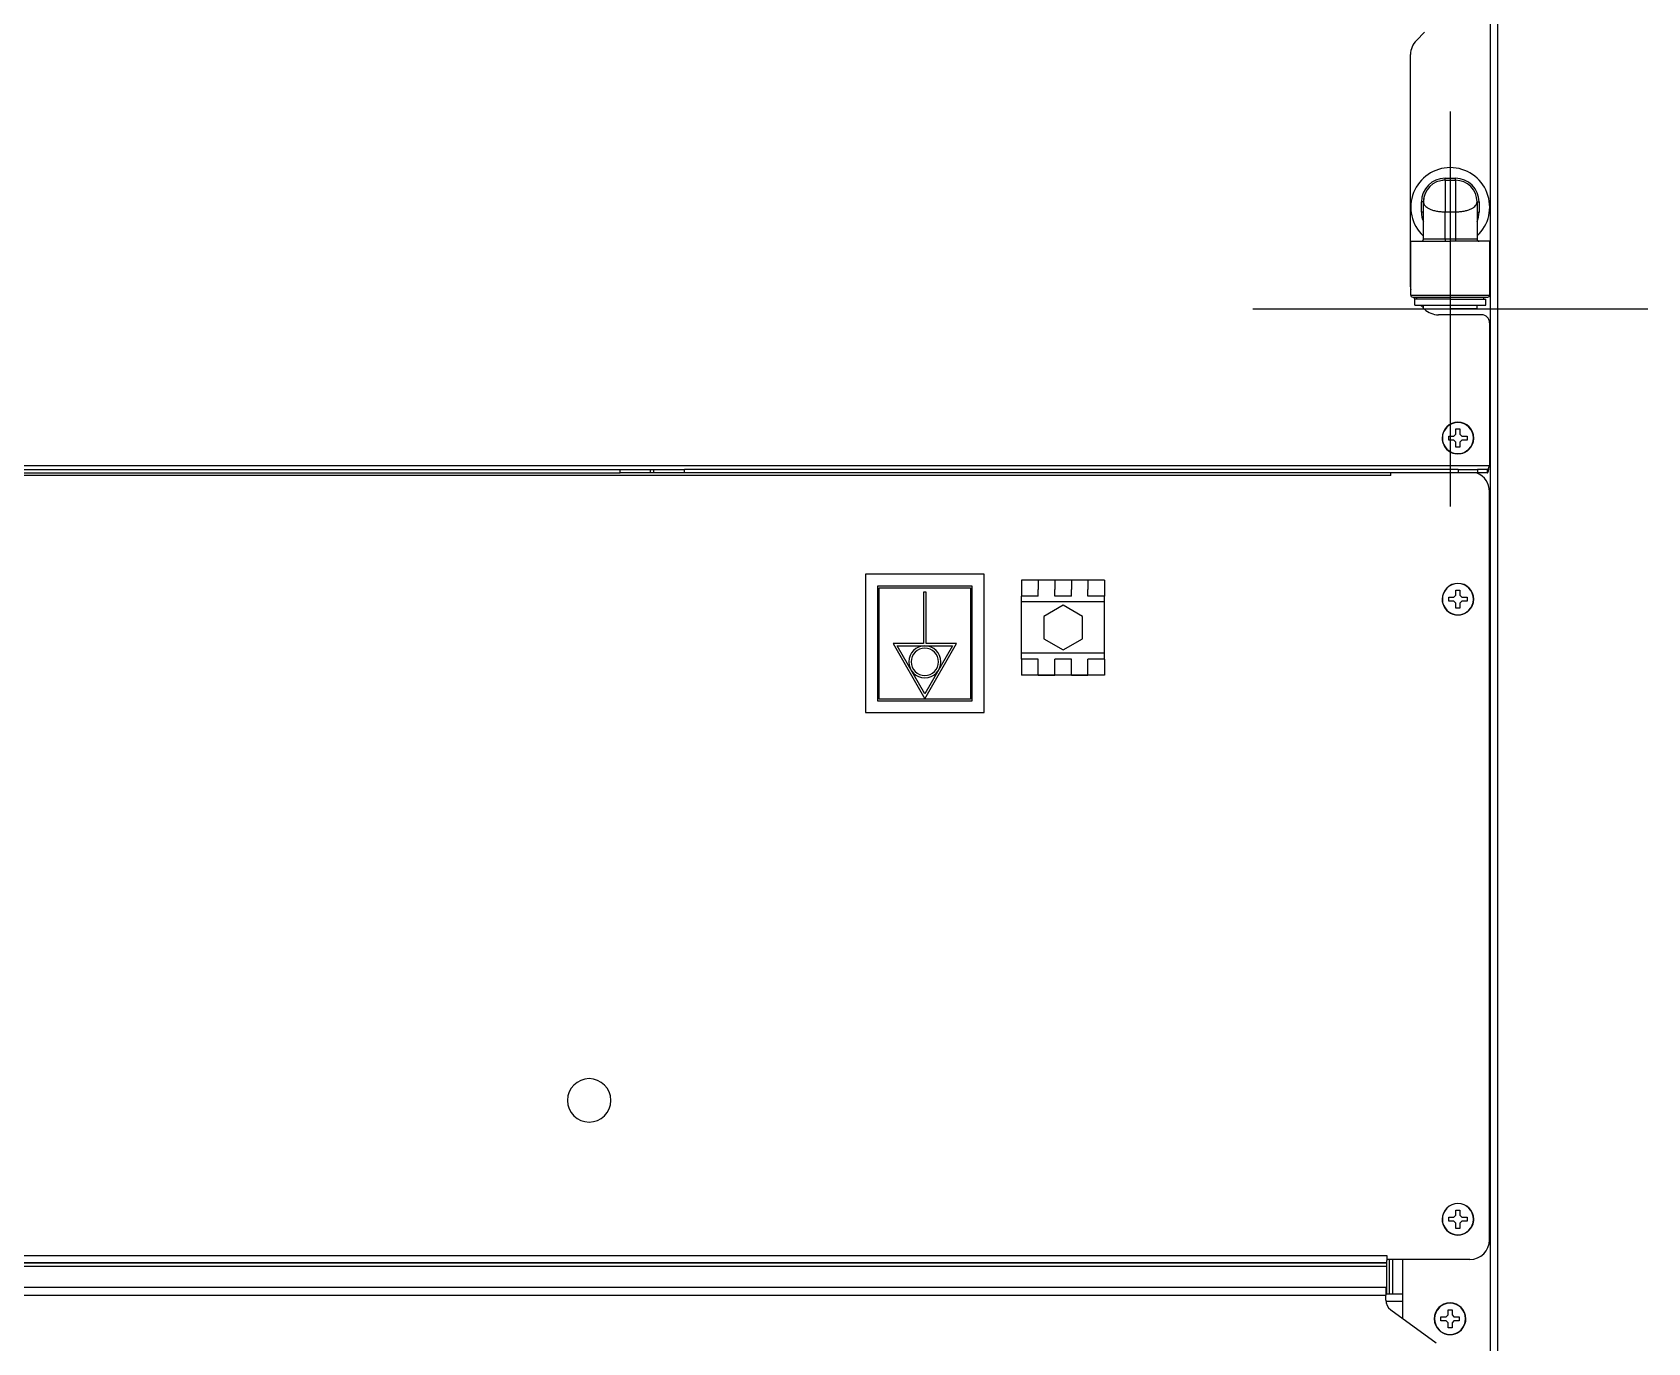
# Model space of a CAD drawing. Header units: millimetres. Extents: x -1584 to 3730, y -1918 to 2655.
# Drawn here: x 3321.1 to 3730.1, y 67.8 to 399.6 of the extents above; entities that cross this region are included whole.
import ezdxf

# ---------------------------------------------------------------- set-up
doc = ezdxf.new("R2010")
doc.units = ezdxf.units.MM
doc.header["$LTSCALE"] = 65.395
doc.layers.get('0').update_dxf_attribs({"linetype": 'CONTINUOUS'})
doc.layers.add('ASSI', color=7, linetype='CONTINUOUS')
doc.layers.add('GEOM', color=7, linetype='CONTINUOUS')

msp = doc.modelspace()

# ---------------------------------------------------------------- linework, layer by layer
at = {"color": 4}
for p, q in [((3680.12, 379.53), (3680.12, 279.53)), ((3630.12, 329.53), (3730.12, 329.53))]:
    msp.add_line(p, q, dxfattribs=at)
at = {"linetype": 'Continuous'}
for p, q in [((3678.82, 362.63), (3681.42, 362.63)), ((3678.82, 362.13), (3678.82, 362.63)), ((3678.82, 362.13), (3681.42, 362.13)), ((3678.82, 362.13), (3681.42, 362.13)), ((3678.82, 362.13), (3678.82, 354.13)), ((3681.42, 362.13), (3681.42, 362.63)), ((3681.42, 362.13), (3681.42, 354.13)), ((3672.82, 354.03), (3672.82, 356.63)), ((3673.32, 356.63), (3672.82, 356.63)), ((3673.32, 347.18), (3673.32, 356.63)), ((3673.32, 347.18), (3673.32, 356.63)), ((3686.92, 356.63), (3686.92, 347.18)), ((3686.92, 356.63), (3686.92, 347.18)), ((3686.92, 356.63), (3687.42, 356.63)), ((3687.42, 356.63), (3687.42, 354.03)), ((3673.32, 354.03), (3672.82, 354.03)), ((3678.82, 347.18), (3678.82, 354.13)), ((3678.82, 354.13), (3681.42, 354.13)), ((3681.42, 354.13), (3681.42, 347.18)), ((3686.92, 354.03), (3687.42, 354.03)), ((3678.82, 347.18), (3673.32, 347.18)), ((3681.42, 347.18), (3678.82, 347.18)), ((3678.82, 347.18), (3678.82, 346.68)), ((3686.92, 347.18), (3681.42, 347.18)), ((3681.42, 347.18), (3681.42, 346.68)), ((3670.12, 333.03), (3680.12, 333.03)), ((3670.62, 332.53), (3671.62, 332.53)), ((3670.62, 332.53), (3671.62, 332.53)), ((3671.12, 330.53), (3671.12, 332.03)), ((3671.62, 332.03), (3671.12, 332.03)), ((3671.62, 332.53), (3680.12, 332.53)), ((3671.62, 332.53), (3671.66, 332.53)), ((3671.62, 332.03), (3671.62, 332.53)), ((3680.12, 332.03), (3671.62, 332.03)), ((3671.66, 332.53), (3680.12, 332.53)), ((3680.12, 333.03), (3690.12, 333.03)), ((3680.12, 332.53), (3689.59, 332.53)), ((3680.12, 332.53), (3688.62, 332.53)), ((3680.12, 332.03), (3688.62, 332.03)), ((3688.62, 332.03), (3688.62, 332.53)), ((3688.62, 332.53), (3689.59, 332.53)), ((3688.62, 332.03), (3689.12, 332.03)), ((3689.12, 330.53), (3689.12, 332.03)), ((3689.59, 332.53), (3689.62, 332.53)), ((3689.59, 332.53), (3689.62, 332.53)), ((3671.12, 330.53), (3673.32, 330.53)), ((3673.32, 330.53), (3680.12, 330.53)), ((3680.12, 330.53), (3686.92, 330.53)), ((3686.92, 330.53), (3689.12, 330.53)), ((3681.57, 299.15), (3682.57, 299.15)), ((3681.57, 298.37), (3681.57, 299.15)), ((3682.57, 299.15), (3682.57, 298.37)), ((3679.77, 296.85), (3679.77, 297.35)), ((3679.77, 297.35), (3680.55, 297.35)), ((3679.77, 296.35), (3679.77, 296.85)), ((3680.55, 296.35), (3679.77, 296.35)), ((3680.55, 297.35), (3681.07, 297.35)), ((3681.07, 296.35), (3680.55, 296.35)), ((3681.07, 297.35), (3681.57, 297.85)), ((3681.57, 295.85), (3681.07, 296.35)), ((3681.57, 297.85), (3681.57, 298.37)), ((3681.57, 295.33), (3681.57, 295.85)), ((3681.57, 294.55), (3681.57, 295.33)), ((3682.57, 294.55), (3681.57, 294.55)), ((3682.57, 298.37), (3682.57, 297.85)), ((3682.57, 297.85), (3683.07, 297.35)), ((3683.07, 296.35), (3682.57, 295.85)), ((3682.57, 295.85), (3682.57, 295.33)), ((3682.57, 295.33), (3682.57, 294.55)), ((3683.07, 297.35), (3683.59, 297.35)), ((3683.59, 296.35), (3683.07, 296.35)), ((3683.59, 297.35), (3684.37, 297.35)), ((3684.37, 296.35), (3683.59, 296.35)), ((3684.37, 297.35), (3684.37, 296.85)), ((3684.37, 296.85), (3684.37, 296.35)), ((3571.57, 260.85), (3571.57, 256.8)), ((3575.77, 260.85), (3571.57, 260.85)), ((3579.97, 260.85), (3575.77, 260.85)), ((3575.77, 260.85), (3575.77, 258.51)), ((3575.77, 256.8), (3575.77, 258.51)), ((3584.17, 260.85), (3579.97, 260.85)), ((3579.97, 260.85), (3579.97, 258.51)), ((3579.97, 256.8), (3579.97, 258.51)), ((3588.37, 260.85), (3584.17, 260.85)), ((3584.17, 260.85), (3584.17, 258.51)), ((3584.17, 256.8), (3584.17, 258.51)), ((3592.57, 260.85), (3588.37, 260.85)), ((3588.37, 260.85), (3588.37, 258.51)), ((3588.37, 256.8), (3588.37, 258.51)), ((3592.57, 260.85), (3592.57, 256.8)), ((3681.57, 258.35), (3682.57, 258.35)), ((3681.57, 257.57), (3681.57, 258.35)), ((3682.57, 258.35), (3682.57, 257.57)), ((3571.57, 255.35), (3571.57, 256.8)), ((3575.77, 256.8), (3571.57, 256.8)), ((3571.57, 242.35), (3571.57, 255.35)), ((3592.57, 255.35), (3571.57, 255.35)), ((3582.07, 254.5), (3577.18, 251.68)), ((3584.17, 256.8), (3579.97, 256.8)), ((3586.96, 251.68), (3582.07, 254.5)), ((3592.57, 256.8), (3588.37, 256.8)), ((3592.57, 255.35), (3592.57, 256.8)), ((3592.57, 242.35), (3592.57, 255.35)), ((3679.77, 256.05), (3679.77, 256.55)), ((3679.77, 256.55), (3680.55, 256.55)), ((3679.77, 255.55), (3679.77, 256.05)), ((3680.55, 255.55), (3679.77, 255.55)), ((3680.55, 256.55), (3681.07, 256.55)), ((3681.07, 255.55), (3680.55, 255.55)), ((3681.07, 256.55), (3681.57, 257.05)), ((3681.57, 255.05), (3681.07, 255.55)), ((3681.57, 257.05), (3681.57, 257.57)), ((3681.57, 254.53), (3681.57, 255.05)), ((3681.57, 253.75), (3681.57, 254.53)), ((3682.57, 253.75), (3681.57, 253.75)), ((3682.57, 257.57), (3682.57, 257.05)), ((3682.57, 257.05), (3683.07, 256.55)), ((3683.07, 255.55), (3682.57, 255.05)), ((3682.57, 255.05), (3682.57, 254.53)), ((3682.57, 254.53), (3682.57, 253.75)), ((3683.07, 256.55), (3683.59, 256.55)), ((3683.59, 255.55), (3683.07, 255.55)), ((3683.59, 256.55), (3684.37, 256.55)), ((3684.37, 255.55), (3683.59, 255.55)), ((3684.37, 256.55), (3684.37, 256.05)), ((3684.37, 256.05), (3684.37, 255.55)), ((3577.18, 251.68), (3577.18, 246.03)), ((3586.96, 246.03), (3586.96, 251.68)), ((3577.18, 246.03), (3582.07, 243.2)), ((3582.07, 243.2), (3586.96, 246.03)), ((3571.57, 240.9), (3571.57, 242.35)), ((3592.57, 242.35), (3571.57, 242.35)), ((3592.57, 240.9), (3592.57, 242.35)), ((3571.57, 240.9), (3571.57, 236.85)), ((3575.77, 240.9), (3571.57, 240.9)), ((3575.77, 239.19), (3575.77, 240.9)), ((3575.77, 236.85), (3575.77, 239.19)), ((3584.17, 240.9), (3579.97, 240.9)), ((3579.97, 239.19), (3579.97, 240.9)), ((3579.97, 236.85), (3579.97, 239.19)), ((3584.17, 239.19), (3584.17, 240.9)), ((3584.17, 236.85), (3584.17, 239.19)), ((3592.57, 240.9), (3588.37, 240.9)), ((3588.37, 239.19), (3588.37, 240.9)), ((3588.37, 236.85), (3588.37, 239.19)), ((3592.57, 240.9), (3592.57, 236.85)), ((3575.77, 236.85), (3571.57, 236.85)), ((3579.97, 236.85), (3575.77, 236.85)), ((3575.77, 236.85), (3579.97, 236.85)), ((3584.17, 236.85), (3579.97, 236.85)), ((3588.37, 236.85), (3584.17, 236.85)), ((3584.17, 236.85), (3588.37, 236.85)), ((3592.57, 236.85), (3588.37, 236.85)), ((3679.77, 99.05), (3679.77, 99.55)), ((3679.77, 99.55), (3680.55, 99.55)), ((3679.77, 98.55), (3679.77, 99.05)), ((3680.55, 98.55), (3679.77, 98.55)), ((3680.55, 99.55), (3681.07, 99.55)), ((3681.07, 98.55), (3680.55, 98.55)), ((3681.07, 99.55), (3681.57, 100.05)), ((3681.57, 98.05), (3681.07, 98.55)), ((3681.57, 101.35), (3682.57, 101.35)), ((3681.57, 100.57), (3681.57, 101.35)), ((3681.57, 100.05), (3681.57, 100.57)), ((3682.57, 101.35), (3682.57, 100.57)), ((3682.57, 100.57), (3682.57, 100.05)), ((3682.57, 100.05), (3683.07, 99.55)), ((3683.07, 98.55), (3682.57, 98.05)), ((3683.07, 99.55), (3683.59, 99.55)), ((3683.59, 98.55), (3683.07, 98.55)), ((3683.59, 99.55), (3684.37, 99.55)), ((3684.37, 98.55), (3683.59, 98.55)), ((3684.37, 99.55), (3684.37, 99.05)), ((3684.37, 99.05), (3684.37, 98.55)), ((3681.57, 97.53), (3681.57, 98.05)), ((3681.57, 96.75), (3681.57, 97.53)), ((3682.57, 96.75), (3681.57, 96.75)), ((3682.57, 98.05), (3682.57, 97.53)), ((3682.57, 97.53), (3682.57, 96.75)), ((3677.77, 73.85), (3677.77, 74.35)), ((3677.77, 74.35), (3678.05, 74.35)), ((3677.77, 73.35), (3677.77, 73.85)), ((3678.05, 74.35), (3678.55, 74.35)), ((3678.55, 74.35), (3679.07, 74.35)), ((3679.07, 74.35), (3679.57, 74.85)), ((3679.57, 76.15), (3680.57, 76.15)), ((3679.57, 75.87), (3679.57, 76.15)), ((3679.57, 75.37), (3679.57, 75.87)), ((3679.57, 74.85), (3679.57, 75.37)), ((3680.57, 76.15), (3680.57, 75.87)), ((3680.57, 75.87), (3680.57, 75.37)), ((3680.57, 75.37), (3680.57, 74.85)), ((3680.57, 74.85), (3681.07, 74.35)), ((3681.07, 74.35), (3681.59, 74.35)), ((3681.59, 74.35), (3682.09, 74.35)), ((3682.09, 74.35), (3682.37, 74.35)), ((3682.37, 74.35), (3682.37, 73.85)), ((3682.37, 73.85), (3682.37, 73.35)), ((3678.05, 73.35), (3677.77, 73.35)), ((3678.55, 73.35), (3678.05, 73.35)), ((3679.07, 73.35), (3678.55, 73.35)), ((3679.57, 72.85), (3679.07, 73.35)), ((3679.57, 72.33), (3679.57, 72.85)), ((3679.57, 71.83), (3679.57, 72.33)), ((3679.57, 71.55), (3679.57, 71.83)), ((3680.57, 71.55), (3679.57, 71.55)), ((3681.07, 73.35), (3680.57, 72.85)), ((3680.57, 72.85), (3680.57, 72.33)), ((3680.57, 72.33), (3680.57, 71.83)), ((3680.57, 71.83), (3680.57, 71.55)), ((3681.59, 73.35), (3681.07, 73.35)), ((3682.09, 73.35), (3681.59, 73.35)), ((3682.37, 73.35), (3682.09, 73.35))]:
    msp.add_line(p, q, dxfattribs=at)
for centre, radius, start, end in [((3678.82, 356.63), 6, 90, 180), ((3678.82, 356.63), 5.5, 90, 180), ((3678.82, 356.63), 5.5, 90, 98.2208), ((3681.42, 356.63), 6, 0, 90), ((3681.42, 356.63), 5.5, 0, 90), ((3678.82, 356.63), 5.5, 170.898, 180), ((3678.82, 354.03), 6, 180, 203.4005), ((3681.42, 354.03), 6, 336.5994, 360), ((3672.82, 347.18), 0.5, 270, 288), ((3672.82, 347.18), 0.5, 270, 288), ((3672.82, 347.18), 0.5, 288, 298.2857), ((3672.82, 347.18), 0.5, 288, 298.2857), ((3672.82, 347.18), 0.5, 298.2857, 306), ((3672.82, 347.18), 0.5, 298.2857, 306), ((3672.82, 347.18), 0.5, 306, 316.8), ((3672.82, 347.18), 0.5, 306, 316.7999), ((3672.82, 347.18), 0.5, 316.8, 324), ((3672.82, 347.18), 0.5, 316.7999, 324), ((3672.82, 347.18), 0.5, 324, 342), ((3672.82, 347.18), 0.5, 324, 336), ((3672.82, 347.18), 0.5, 336, 342), ((3672.82, 347.18), 0.5, 342, 360), ((3672.82, 347.18), 0.5, 342, 360), ((3687.42, 347.18), 0.5, 180, 198), ((3687.42, 347.18), 0.5, 180, 198), ((3687.42, 347.18), 0.5, 198, 204.51), ((3687.42, 347.18), 0.5, 198, 204.5047), ((3687.42, 347.18), 0.5, 204.51, 216), ((3687.42, 347.18), 0.5, 204.5047, 216), ((3687.42, 347.18), 0.5, 216, 224.2289), ((3687.42, 347.18), 0.5, 216, 224.2161), ((3687.42, 347.18), 0.5, 224.2289, 234), ((3687.42, 347.18), 0.5, 224.2161, 234), ((3687.42, 347.18), 0.5, 234, 243.5951), ((3687.42, 347.18), 0.5, 234, 243.5633), ((3687.42, 347.18), 0.5, 243.5951, 252), ((3687.42, 347.18), 0.5, 243.5633, 252), ((3687.42, 347.18), 0.5, 252, 270), ((3687.42, 347.18), 0.5, 252, 270), ((3670.62, 333.03), 0.5, 180, 270), ((3689.62, 333.03), 0.5, 270, 360)]:
    msp.add_arc(centre, radius, start, end, dxfattribs=at)
for points, knots in [([(3673.32, 356.63), (3673.32, 356.47), (3673.4, 356.13), (3673.71, 355.67), (3674.2, 355.24), (3674.87, 354.87), (3675.69, 354.55), (3676.65, 354.31), (3677.71, 354.16), (3678.45, 354.13), (3678.82, 354.13)], [0, 0, 0, 0, 0.073434, 0.156046, 0.254494, 0.371503, 0.507534, 0.660628, 0.826751, 1, 1, 1, 1]), ([(3681.42, 354.13), (3681.8, 354.13), (3682.53, 354.16), (3683.59, 354.31), (3684.55, 354.55), (3685.37, 354.87), (3686.04, 355.24), (3686.53, 355.67), (3686.85, 356.13), (3686.92, 356.47), (3686.92, 356.63)], [0, 0, 0, 0, 0.173249, 0.339372, 0.492466, 0.628497, 0.745506, 0.843954, 0.926567, 1, 1, 1, 1])]:
    msp.add_open_spline(points, degree=3, knots=knots, dxfattribs=at)
at = {"layer": 'ASSI', "linetype": 'Continuous'}
for p, q in [((3670.12, 346.68), (3672.82, 346.68)), ((3670.12, 333.03), (3670.12, 346.68)), ((3672.82, 346.68), (3672.83, 346.68)), ((3672.83, 346.68), (3678.82, 346.68)), ((3678.82, 346.68), (3680.12, 346.68)), ((3681.42, 346.68), (3680.12, 346.68)), ((3687.42, 346.68), (3681.42, 346.68)), ((3690.12, 346.68), (3687.42, 346.68)), ((3687.42, 346.68), (3687.42, 346.68)), ((3690.12, 333.03), (3690.12, 346.68)), ((3673.32, 329.53), (3673.32, 330.53)), ((3673.32, 329.53), (3675.12, 329.53)), ((3675.12, 329.53), (3680.12, 329.53)), ((3685.12, 329.53), (3680.12, 329.53)), ((3686.92, 329.53), (3685.12, 329.53)), ((3686.92, 329.53), (3686.92, 330.53))]:
    msp.add_line(p, q, dxfattribs=at)
for centre, radius, start, end in [((3680.12, 355.33), 10, 90, 226.989), ((3680.12, 355.33), 10, 313.011, 90), ((3682.07, 296.85), 4, 0, 180), ((3682.07, 296.85), 4, 0, 180), ((3682.07, 296.85), 3.95, 0, 180), ((3682.07, 296.85), 4, 180, 196.2728), ((3682.07, 296.85), 4, 180, 196.3063), ((3682.07, 296.85), 3.95, 180, 360), ((3682.07, 296.85), 4, 196.2728, 343.7272), ((3682.07, 296.85), 4, 196.3063, 343.6937), ((3682.07, 296.85), 4, 343.7272, 360), ((3682.07, 296.85), 4, 343.7272, 360), ((3682.07, 296.85), 4, 343.6937, 360), ((3682.07, 256.05), 4, 0, 180), ((3682.07, 256.05), 4, 0, 180), ((3682.07, 256.05), 3.95, 0, 180), ((3682.07, 256.05), 4, 180, 196.2728), ((3682.07, 256.05), 4, 180, 196.3063), ((3682.07, 256.05), 3.95, 180, 360), ((3682.07, 256.05), 4, 196.2728, 343.7272), ((3682.07, 256.05), 4, 196.3063, 343.6937), ((3682.07, 256.05), 4, 343.7272, 360), ((3682.07, 256.05), 4, 343.7272, 360), ((3682.07, 256.05), 4, 343.6937, 360), ((3462.07, 129.15), 5.5, 0, 180), ((3462.07, 129.15), 5.5, 180, 360), ((3682.07, 99.05), 4, 0, 180), ((3682.07, 99.05), 4, 0, 180), ((3682.07, 99.05), 3.95, 0, 180), ((3682.07, 99.05), 4, 180, 196.2728), ((3682.07, 99.05), 4, 180, 196.3063), ((3682.07, 99.05), 3.95, 180, 360), ((3682.07, 99.05), 4, 343.7272, 360), ((3682.07, 99.05), 4, 343.7272, 360), ((3682.07, 99.05), 4, 343.6937, 360), ((3682.07, 99.05), 4, 196.2728, 343.7272), ((3682.07, 99.05), 4, 196.3063, 343.6937), ((3680.07, 73.85), 4, 0, 180), ((3680.07, 73.85), 4, 0, 180), ((3680.07, 73.85), 3.95, 0, 180), ((3680.07, 73.85), 4, 180, 196.2728), ((3680.07, 73.85), 4, 180, 196.3063), ((3680.07, 73.85), 3.95, 180, 360), ((3680.07, 73.85), 4, 343.7272, 360), ((3680.07, 73.85), 4, 343.7272, 360), ((3680.07, 73.85), 4, 343.6937, 360), ((3680.07, 73.85), 4, 196.2728, 343.7272), ((3680.07, 73.85), 4, 196.3063, 343.6937)]:
    msp.add_arc(centre, radius, start, end, dxfattribs=at)
at = {"layer": 'GEOM', "linetype": 'Continuous'}
for p, q in [((3690.27, 982.35), (3690.27, -137.15)), ((3692.07, 973.09), (3692.07, -137.15)), ((3671.54, 397.51), (3673.61, 399.59)), ((3670.07, 346.68), (3670.07, 393.98)), ((3670.07, 335.12), (3670.07, 346.68)), ((3673.32, 329.8), (3672.59, 330.53)), ((3673.61, 329.51), (3673.59, 329.53)), ((3688.07, 328.05), (3677.14, 328.05)), ((3690.07, 326.05), (3690.07, 289.85)), ((3690.07, 289.85), (2834.07, 289.85)), ((2846, 288.85), (3469.91, 288.85)), ((2846, 288.05), (3469.91, 288.05)), ((3665.07, 287.35), (2859.07, 287.35)), ((3469.91, 288.85), (3477.64, 288.85)), ((3469.91, 288.05), (3469.91, 288.85)), ((3477.64, 288.05), (3469.91, 288.05)), ((3477.64, 288.85), (3478.48, 288.85)), ((3477.64, 288.05), (3477.64, 288.85)), ((3478.48, 288.05), (3477.64, 288.05)), ((3478.48, 288.85), (3486.21, 288.85)), ((3478.48, 288.05), (3478.48, 288.85)), ((3486.21, 288.05), (3478.48, 288.05)), ((3682.16, 288.85), (3486.21, 288.85)), ((3486.21, 288.05), (3486.21, 288.85)), ((3682.16, 288.05), (3486.21, 288.05)), ((3665.07, 287.35), (3665.07, 288.05)), ((3682.16, 288.85), (3686.99, 288.85)), ((3682.16, 288.85), (3682.16, 288.05)), ((3686.99, 288.05), (3682.16, 288.05)), ((3689.54, 288.85), (3686.99, 288.85)), ((3686.99, 288.85), (3686.99, 288.05)), ((3689.54, 288.05), (3686.99, 288.05)), ((3689.54, 288.05), (3689.54, 288.85)), ((3690.07, 93.85), (3690.07, 283.35)), ((3532.07, 262.35), (3532.07, 227.35)), ((3562.07, 262.35), (3532.07, 262.35)), ((3562.07, 227.35), (3562.07, 262.35)), ((3535.07, 259.35), (3535.07, 230.35)), ((3559.07, 259.35), (3535.07, 259.35)), ((3535.47, 258.95), (3558.67, 258.95)), ((3535.47, 230.75), (3535.47, 258.95)), ((3546.77, 257.85), (3546.77, 244.85)), ((3547.37, 257.85), (3546.77, 257.85)), ((3547.37, 244.85), (3547.37, 257.85)), ((3558.67, 258.95), (3558.67, 230.75)), ((3559.07, 230.35), (3559.07, 259.35)), ((3546.77, 244.85), (3539.02, 244.85)), ((3539.02, 244.85), (3547.07, 230.85)), ((3540.06, 244.25), (3554.08, 244.25)), ((3547.07, 232.05), (3540.06, 244.25)), ((3547.07, 230.85), (3555.12, 244.85)), ((3554.08, 244.25), (3547.07, 232.05)), ((3555.12, 244.85), (3547.37, 244.85)), ((3535.07, 230.35), (3559.07, 230.35)), ((3558.67, 230.75), (3535.47, 230.75)), ((3532.07, 227.35), (3562.07, 227.35)), ((2860.07, 89.85), (3664.07, 89.85)), ((3664.07, 88.05), (2860.07, 88.05)), ((2860.07, 88.05), (3664.07, 88.05)), ((3664.07, 87.05), (2860.07, 87.05)), ((3664.07, 89.85), (3664.07, 88.85)), ((3685.07, 88.85), (3664.07, 88.85)), ((3664.07, 88.85), (3664.07, 88.58)), ((3664.07, 88.05), (3664.07, 88.58)), ((3664.07, 87.05), (3664.07, 88.05)), ((3664.07, 80.05), (3664.07, 87.05)), ((3664.74, 80.05), (3664.74, 88.85)), ((3665.61, 80.05), (3665.61, 88.85)), ((3668.07, 88.85), (3668.07, 73.95)), ((2860.34, 81.85), (3663.81, 81.85)), ((2860.34, 81.85), (3663.81, 81.85)), ((3663.81, 81.85), (3663.81, 80.85)), ((2860.34, 79.85), (3663.81, 79.85)), ((3663.81, 80.85), (3663.81, 79.85)), ((3668.07, 80.05), (3663.81, 80.05)), ((3663.81, 78.58), (3663.81, 79.85)), ((3668.07, 78.25), (3663.81, 78.25)), ((3665.04, 76.15), (3676.54, 67.8))]:
    msp.add_line(p, q, dxfattribs=at)
for centre, radius, start, end in [((3675.07, 393.98), 5, 135, 180), ((3675.07, 335.12), 5, 180, 187.7202), ((3675.07, 335.12), 5, 211.2371, 218.0471), ((3677.14, 333.05), 5, 225, 270), ((3688.07, 326.05), 2, 0, 90), ((3685.07, 283.35), 5, 67.7823, 70.0585), ((3685.07, 283.35), 5, 0, 67.7823), ((3547.07, 240.19), 4.05, 0, 180), ((3547.07, 240.19), 3.45, 0, 180), ((3547.07, 240.19), 4.05, 180, 360), ((3547.07, 240.19), 3.45, 180, 360), ((3685.07, 93.85), 5, 270, 360), ((3666.81, 78.58), 3, 180, 234)]:
    msp.add_arc(centre, radius, start, end, dxfattribs=at)
for points, knots in [([(3689.54, 288.85), (3689.56, 288.85), (3689.61, 288.87), (3689.68, 288.93), (3689.74, 289.02), (3689.81, 289.15), (3689.87, 289.3), (3689.96, 289.54), (3690.03, 289.72), (3690.07, 289.85)], [0, 0, 0, 0, 0.059586, 0.134741, 0.232333, 0.353113, 0.49478, 0.653314, 1, 1, 1, 1]), ([(3689.54, 288.05), (3689.56, 288.05), (3689.6, 288.08), (3689.64, 288.13), (3689.69, 288.22), (3689.74, 288.37), (3689.81, 288.59), (3689.87, 288.86), (3689.96, 289.29), (3690.03, 289.62), (3690.07, 289.85)], [0, 0, 0, 0, 0.039428, 0.067901, 0.103617, 0.197402, 0.319607, 0.466504, 0.632988, 1, 1, 1, 1])]:
    msp.add_open_spline(points, degree=3, knots=knots, dxfattribs=at)

doc.saveas('drawing.dxf')
